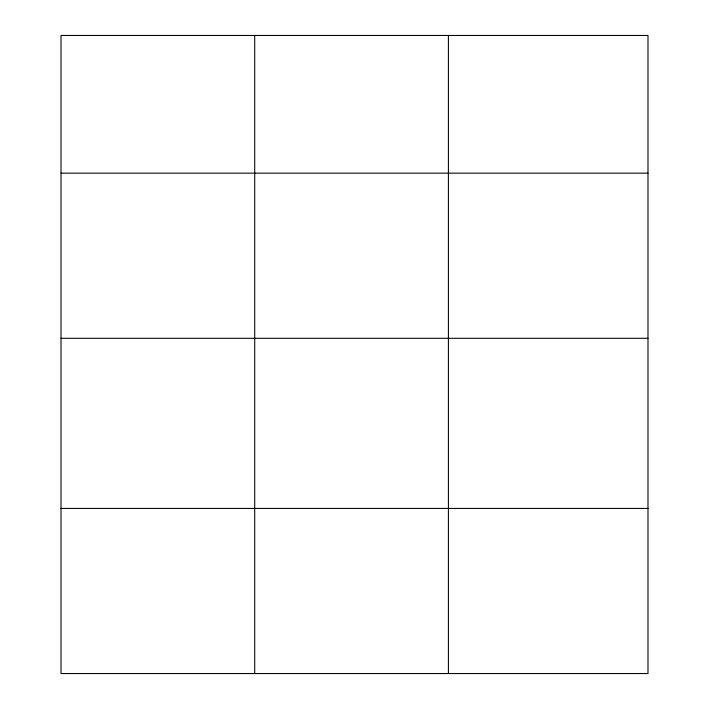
<?xml version="1.0" encoding="UTF-8"?>
<svg xmlns="http://www.w3.org/2000/svg" width="709" height="709" viewBox="0 0 709 709"><rect width="100%" height="100%" fill="white"/><g stroke="black" fill="none" stroke-linecap="round" stroke-linejoin="round"><path stroke-width="1.06" d="M647.991 338.29L647.991 35.45L61.009 35.45L61.009 673.55L647.991 673.55L647.991 338.29L61.009 338.29M61.009 173.164L647.991 173.164M61.009 508.424L647.991 508.424M448.416 35.45L448.416 673.55M254.717 35.45L254.717 673.55"/></g></svg>
